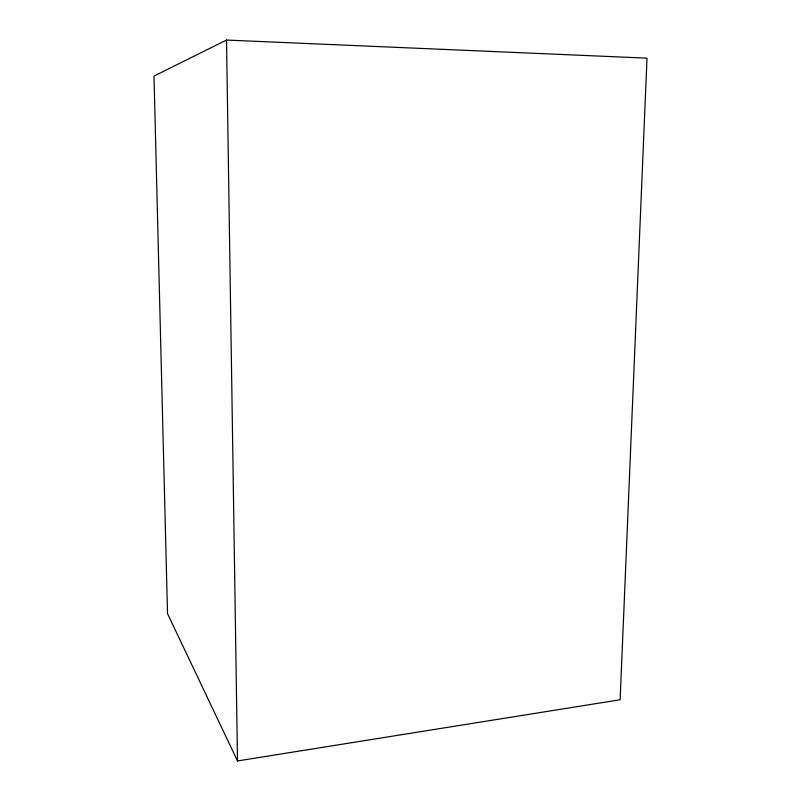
<?xml version="1.0" encoding="UTF-8"?>
<svg xmlns="http://www.w3.org/2000/svg" width="801" height="801" viewBox="0 0 801 801"><rect width="100%" height="100%" fill="white"/><g stroke="black" fill="none" stroke-linecap="round" stroke-linejoin="round"><path stroke-width="1.2" d="M226.523 40.05L153.982 76.085L167.519 613.626L237.496 760.95L620.124 699.764L647.018 58.153L226.523 40.05L237.496 760.95"/></g></svg>
